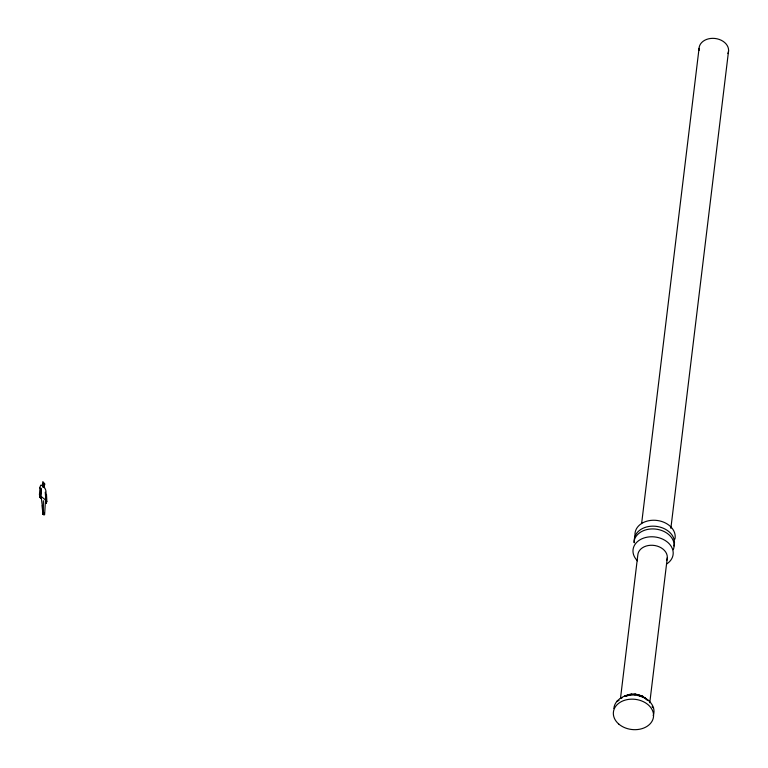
<?xml version="1.0" encoding="UTF-8"?>
<svg xmlns="http://www.w3.org/2000/svg" width="768" height="768" viewBox="0 0 768 768"><rect width="100%" height="100%" fill="white"/><g stroke="black" fill="none" stroke-linecap="round" stroke-linejoin="round"><path stroke-width="1.15" d="M41.242 488.304L41.126 496.502L42.25 505.613M45.485 499.978L44.64 514.349L43.613 512.65L43.2 514.243L43.68 512.918L44.544 514.531L44.016 515.059L43.2 514.243M43.354 500.755L43.373 513.888M43.037 484.925L42.605 483.686L43.315 485.146L43.565 483.082L44.88 484.195L42.845 481.613L42.24 485.741L43.123 487.258L44.352 487.546M620.544 697.958L637.786 555.264A14.822 11.146 6.9 0 1 655.037 545.568A14.822 11.146 6.9 0 1 666.662 560.506M641.616 523.594L699.062 48.355M649.776 702.72L667.315 557.654M670.858 528.365L728.582 50.746M40.003 487.949L39.418 494.899L40.397 495.542L41.222 489.802L39.773 487.584L40.762 485.174L42.365 485.558M635.146 693.946L631.306 694.022L630.566 695.069L624.586 696.211L629.51 695.088L634.915 694.992L635.146 693.946L642.451 696.038L646.906 699.725M613.862 708.547C614.621 699.83 623.731 695.558 631.306 694.022M653.194 715.67C656.794 706.291 647.866 697.613 639.226 695.77L638.947 694.637M43.344 514.454L42.547 513.475L43.037 513.235M46.608 502.579L46.061 503.27L45.245 492.173M43.258 513.542L44.525 514.205M626.458 696.01L627.696 694.848M39.811 496.32L40.522 498.058L39.648 496.253M616.944 701.174L619.046 700.483M620.294 698.285L622.022 697.92M42.528 505.574L42.048 505.92L42.835 513.101M629.51 695.088L630.566 695.069M634.915 694.992L639.917 695.933M41.328 496.589L45.59 500.083C44.842 494.179 48.211 491.482 43.277 486.086M644.688 697.843L639.226 695.77M648.73 700.589L646.57 699.658L645.427 698.054M42.547 513.475L43.171 513.994M644.89 698.506L642.451 696.038M652.099 706.742L653.587 707.818M45.907 500.755L46.877 501.533L46.474 494.237M46.09 503.251L46.771 501.437M42.518 486.432L44.294 487.603L44.554 484.31M40.56 498.029L40.349 495.485M40.013 497.318L39.552 494.851M699.187 50.304A14.822 11.146 6.9 0 1 715.027 38.467A14.822 11.146 6.9 0 1 727.939 53.587M635.213 536.88A20.189 15.187 6.9 0 1 655.19 520.282A20.189 15.187 6.9 0 1 674.918 539.107M637.469 560.822A20.189 15.187 6.9 0 1 640.07 539.741A20.189 15.187 6.9 0 1 668.141 542.707A20.189 15.187 6.9 0 1 666.758 563.914M634.502 542.784A20.189 15.187 6.9 0 1 655.133 526.234A20.189 15.187 6.9 0 1 673.939 545.981M633.926 542.554A20.189 15.187 6.9 0 1 657.418 529.344A20.189 15.187 6.9 0 1 673.258 549.686M618.701 724.003A20.189 15.187 6.9 0 0 652.685 719.923A20.189 15.187 6.9 0 0 628.992 699.331A20.189 15.187 6.9 0 0 618.701 724.003"/></g></svg>
